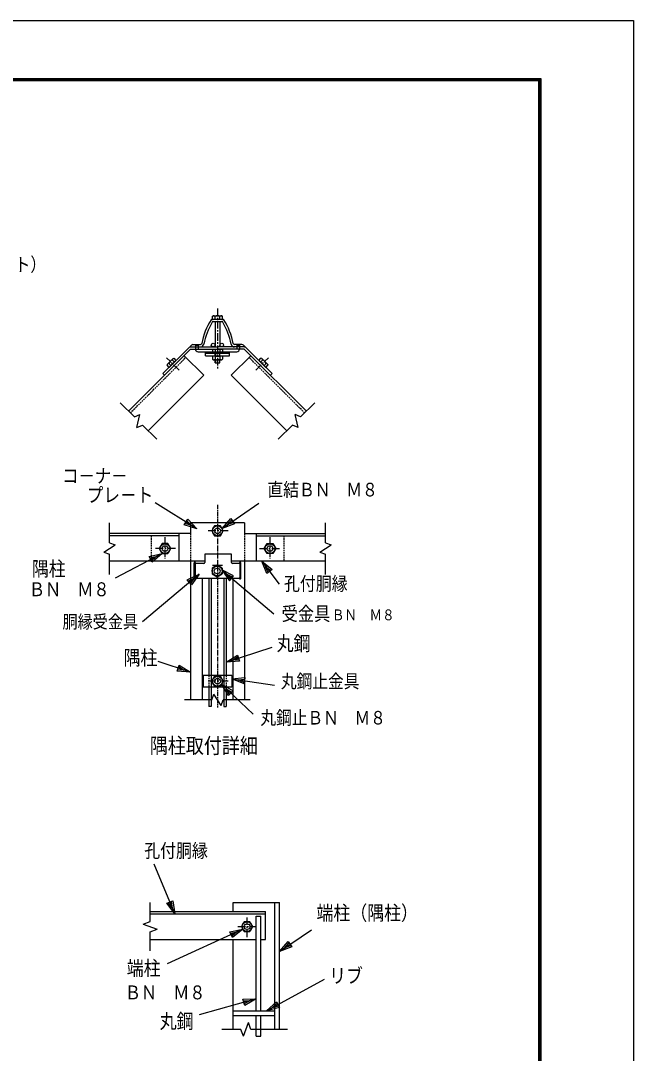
# Model space of a CAD drawing. Units: millimetres, scale not verified. Extents: x -4455 to 4455, y -3150 to 3150.
# Drawn here: x 2465 to 4455, y -206 to 3150 of the extents above; entities that cross this region are included whole.
import ezdxf
from ezdxf.enums import TextEntityAlignment as Align

# ---------------------------------------------------------------- set-up
doc = ezdxf.new("R2010")
doc.units = ezdxf.units.MM
doc.header["$LTSCALE"] = 20
for name, pattern in [('DASHED', [7.5, 6, -1.5]), ('USER1', [1.125, 0.75, -0.125, 0.125, -0.125]), ('USER2', [2, 1.25, -0.25, 0.25, -0.25]), ('USER3', [0.375, 0.25, -0.125])]:
    doc.linetypes.add(name, pattern=pattern)
for name, color, linetype, lineweight in [('0-0_1', 7, 'Continuous', 25), ('0-1_2', 7, 'Continuous', 25), ('0-2_0', 4, 'Continuous', 25), ('0-7_WAKU', 7, 'Continuous', 25)]:
    doc.layers.add(name, color=color, linetype=linetype, lineweight=lineweight)
doc.styles.add('ＭＳ ゴシック', font='')
doc.styles.get('ＭＳ ゴシック').set_extended_font_data('MS Gothic')

# ---------------------------------------------------------------- blocks, each defined once
blk = doc.blocks.new('C46')
at = {"layer": '0-0_1', "color": 4}
blk.add_line((149239.8, 63312.4), (147893.2, 66544.7), dxfattribs=at)
blk.add_lwpolyline([(149110.6, 64168.6), (149239.8, 63312.4), (148722.9, 64007.1)], close=True, dxfattribs=at)
blk.add_lwpolyline([(149013.7, 64128.2), (149078.3, 63700.1), (148819.8, 64047.5)], dxfattribs=at)
blk = doc.blocks.new('C49')
at = {"layer": '0-0_1', "color": 4}
blk.add_line((153663.4, 62317.5), (148739.3, 60062.2), dxfattribs=at)
blk.add_lwpolyline([(152812.2, 62158.7), (153663.4, 62317.5), (152987.1, 61776.8)], close=True, dxfattribs=at)
blk.add_lwpolyline([(152855.9, 62063.2), (153281.5, 62142.6), (152943.4, 61872.3)], dxfattribs=at)
blk = doc.blocks.new('C48')
at = {"layer": '0-0_1', "color": 4}
blk.add_line((154537.7, 57803.2), (150827.6, 56757.6), dxfattribs=at)
blk.add_lwpolyline([(153672.3, 57777.5), (154537.7, 57803.2), (153786.2, 57373.2)], close=True, dxfattribs=at)
blk.add_lwpolyline([(153700.8, 57676.4), (154133.5, 57689.3), (153757.7, 57474.3)], dxfattribs=at)
blk = doc.blocks.new('C47')
at = {"layer": '0-0_1', "color": 4}
blk.add_line((155209.2, 57012.4), (158967.7, 59078.5), dxfattribs=at)
blk.add_lwpolyline([(156046.5, 57233.1), (155209.2, 57012.4), (155844.1, 57601.1)], close=True, dxfattribs=at)
blk.add_lwpolyline([(155995.9, 57325.1), (155577.3, 57214.8), (155894.7, 57509.1)], dxfattribs=at)
blk = doc.blocks.new('C50')
at = {"layer": '0-0_1', "color": 4}
blk.add_line((156037.7, 60874.7), (158113.3, 62287.1), dxfattribs=at)
blk.add_lwpolyline([(156850.4, 61173.6), (156037.7, 60874.7), (156614.1, 61520.9)], close=True, dxfattribs=at)
blk.add_lwpolyline([(156791.3, 61260.4), (156385, 61111), (156673.1, 61434.1)], dxfattribs=at)
blk = doc.blocks.new('C61')
at = {"layer": '0-0_1', "color": 4}
blk.add_line((147929, 89326), (145433.4, 86952.5), dxfattribs=at)
blk.add_lwpolyline([(147175.6, 88899.2), (147929, 89326), (147465.1, 88594.9)], close=True, dxfattribs=at)
blk.add_lwpolyline([(147248, 88823.2), (147624.7, 89036.5), (147392.7, 88671)], dxfattribs=at)
blk = doc.blocks.new('C57')
at = {"layer": '0-0_1', "color": 4}
blk.add_line((152102.2, 84612), (155089.1, 85592.4), dxfattribs=at)
blk.add_lwpolyline([(152965.8, 84674.4), (152102.2, 84612), (152834.8, 85073.5)], close=True, dxfattribs=at)
blk.add_lwpolyline([(152933, 84774.2), (152501.2, 84742.9), (152867.5, 84973.7)], dxfattribs=at)
blk = doc.blocks.new('C59')
at = {"layer": '0-0_1', "color": 4}
blk.add_line((151790.7, 80814.7), (154604.2, 80500.2), dxfattribs=at)
blk.add_lwpolyline([(152602.2, 80512.7), (151790.7, 80814.7), (152648.9, 80930.1)], close=True, dxfattribs=at)
blk.add_lwpolyline([(152613.9, 80617), (152208.1, 80768.1), (152637.2, 80825.7)], dxfattribs=at)
blk = doc.blocks.new('C60')
at = {"layer": '0-0_1', "color": 4}
blk.add_line((149771.7, 81596.7), (147678.7, 82303.1), dxfattribs=at)
blk.add_lwpolyline([(149042.9, 82064.3), (149771.7, 81596.7), (148908.6, 81666.3)], close=True, dxfattribs=at)
blk.add_lwpolyline([(149009.3, 81964.8), (149373.7, 81731), (148942.2, 81765.8)], dxfattribs=at)
blk = doc.blocks.new('C58')
at = {"layer": '0-0_1', "color": 4}
blk.add_line((152432.7, 81393.2), (154867.7, 82777.5), dxfattribs=at)
blk.add_lwpolyline([(153266.7, 81625.8), (152432.7, 81393.2), (153059.1, 81990.9)], close=True, dxfattribs=at)
blk.add_lwpolyline([(153214.8, 81717), (152797.8, 81600.8), (153111, 81899.6)], dxfattribs=at)
blk = doc.blocks.new('C55')
at = {"layer": '0-0_1', "color": 4}
blk.add_line((151826.1, 90932.7), (154214.1, 92582.3), dxfattribs=at)
blk.add_lwpolyline([(152636.6, 91237.4), (151826.1, 90932.7), (152397.9, 91582.9)], close=True, dxfattribs=at)
blk.add_lwpolyline([(152576.9, 91323.8), (152171.7, 91171.4), (152457.6, 91496.6)], dxfattribs=at)
blk = doc.blocks.new('C62')
at = {"layer": '0-0_1', "color": 4}
blk.add_line((150198, 90916.6), (147478.4, 92614), dxfattribs=at)
blk.add_lwpolyline([(149596.6, 91539.5), (150198, 90916.6), (149374.2, 91183.2)], close=True, dxfattribs=at)
blk.add_lwpolyline([(149541, 91450.4), (149841.7, 91138.9), (149429.8, 91272.2)], dxfattribs=at)
blk = doc.blocks.new('C56')
at = {"layer": '0-0_1', "color": 4}
blk.add_line((154403.9, 88812.4), (155542.3, 87321.5), dxfattribs=at)
blk.add_lwpolyline([(154746.8, 88017.4), (154403.9, 88812.4), (155080.6, 88272.3)], close=True, dxfattribs=at)
blk.add_lwpolyline([(154830.2, 88081.1), (154658.8, 88478.6), (154997.1, 88208.5)], dxfattribs=at)

msp = doc.modelspace()

# ---------------------------------------------------------------- linework, layer by layer
at = {"layer": '0-0_1', "color": 4, "linetype": 'USER2'}
for p, q in [((3104.34, 2214.59), (3104.34, 2018.34)), ((2979.65, 2013.84), (2938.79, 2054.7)), ((3229.04, 2013.84), (3269.9, 2054.7)), ((3138.58, 1492.22), (3070.63, 1492.22)), ((2933.8, 1471.55), (2933.8, 1401.22)), ((3274.88, 1471.55), (3274.88, 1401.22)), ((2968.04, 1434.28), (2900.09, 1434.28)), ((3240.65, 1434.28), (3308.6, 1434.28)), ((3138.58, 1003.03), (3070.63, 1003.03)), ((3200.46, 171.44), (3200.46, 235.53)), ((3170.46, 205.53), (3230.46, 205.53))]:
    msp.add_line(p, q, dxfattribs=at)
at = {"layer": '0-0_1'}
for p, q in [((3090.49, 2172.32), (3118.2, 2172.32)), ((3096.28, 2172.32), (3096.28, 2089.82)), ((3112.41, 2172.32), (3112.41, 2089.82)), ((2815.7, 1880.8), (3017.23, 2082.32)), ((2927.07, 2002.77), (3014.12, 2089.82)), ((3014.12, 2089.82), (3104.34, 2089.82)), ((3016.68, 2092.38), (3019.43, 2095.13)), ((3017.23, 2082.32), (3104.34, 2082.32)), ((3024.73, 2097.32), (3049.05, 2097.32)), ((3194.56, 2089.82), (3104.34, 2089.82)), ((3191.46, 2082.32), (3104.34, 2082.32)), ((3183.96, 2097.32), (3159.64, 2097.32)), ((3192, 2092.38), (3189.26, 2095.13)), ((3392.98, 1880.8), (3191.46, 2082.32)), ((3281.61, 2002.77), (3194.56, 2089.82)), ((3059.66, 1997.47), (2996.02, 2061.11)), ((3149.03, 1997.47), (3212.67, 2061.11)), ((2879.34, 1817.16), (3059.66, 1997.47)), ((2932.38, 1997.47), (2927.08, 2002.77)), ((3329.34, 1817.16), (3149.03, 1997.47)), ((3276.31, 1997.47), (3281.61, 2002.77)), ((3192.38, 1518.41), (3016.31, 1518.41)), ((3016.31, 1518.41), (3016.31, 1483.03)), ((3192.38, 1518.41), (3192.38, 1483.03)), ((3192.38, 1518.41), (3192.38, 1483.03)), ((3016.31, 1483.03), (2753.8, 1483.03)), ((2978.81, 1483.03), (2978.8, 1393.03)), ((3113.66, 1508.35), (3095.03, 1508.35)), ((3122.97, 1492.22), (3113.66, 1508.35)), ((3113.66, 1476.09), (3122.97, 1492.22)), ((3192.38, 1483.03), (3454.88, 1483.03)), ((3229.88, 1483.03), (3229.89, 1393.03)), ((2978.81, 1475.53), (2753.8, 1475.53)), ((2924.49, 1450.41), (2915.18, 1434.28)), ((2943.12, 1450.41), (2924.49, 1450.41)), ((2952.43, 1434.28), (2943.12, 1450.41)), ((3095.03, 1476.09), (3113.66, 1476.09)), ((3229.88, 1475.53), (3454.88, 1475.53)), ((3256.26, 1434.28), (3265.57, 1450.41)), ((3265.57, 1450.41), (3284.2, 1450.41)), ((3284.2, 1450.41), (3293.51, 1434.28)), ((2943.12, 1418.15), (2952.43, 1434.28)), ((3293.51, 1434.28), (3284.2, 1418.15)), ((3063.45, 1393.03), (2753.8, 1393.03)), ((3016.3, 1393.03), (3016.31, 943.03)), ((3103.4, 1380.05), (3087.27, 1370.74)), ((3119.52, 1370.74), (3103.4, 1380.05)), ((3454.88, 1393.03), (3149.87, 1393.03)), ((3192.38, 1393.03), (3192.38, 943.03)), ((3087.27, 1352.11), (3103.4, 1342.8)), ((3103.4, 1342.8), (3119.52, 1352.11)), ((3054.87, 1338.3), (3054.87, 943.03)), ((3075.86, 1338.3), (3075.86, 1022.07)), ((3083.36, 1338.3), (3083.36, 920.53)), ((3125.33, 1338.3), (3125.33, 920.53)), ((3132.83, 1338.3), (3132.83, 1022.07)), ((3153.82, 1338.3), (3153.82, 943.03)), ((3150.72, 1022.07), (3057.97, 1022.07)), ((3057.97, 1022.07), (3057.97, 983.99)), ((3113.66, 1019.16), (3095.03, 1019.16)), ((3122.97, 1003.03), (3113.66, 1019.16)), ((3150.72, 1022.07), (3150.72, 983.99)), ((3150.72, 983.99), (3057.97, 983.99)), ((3075.86, 983.99), (3075.86, 920.53)), ((3095.03, 986.9), (3113.66, 986.9)), ((3113.66, 986.9), (3122.97, 1003.03)), ((3132.83, 983.99), (3132.83, 920.53)), ((3083.36, 920.53), (3075.86, 920.53)), ((3125.33, 920.53), (3132.83, 920.53)), ((3155.46, 284.28), (3305.46, 284.28)), ((3155.46, 254.28), (3155.46, 284.28)), ((3290.46, -128.22), (3290.46, 284.28)), ((3305.46, -128.22), (3305.46, 284.28)), ((2885.46, 254.28), (3260.46, 254.28)), ((2885.46, 246.78), (3260.46, 246.78)), ((3230.46, -68.22), (3230.46, 239.28)), ((3230.46, 239.28), (3245.46, 239.28)), ((3245.46, -68.22), (3245.46, 239.28)), ((3260.46, 164.28), (3260.46, 254.28)), ((3191.15, 221.66), (3181.84, 205.53)), ((3181.84, 205.53), (3191.15, 189.4)), ((3209.77, 221.66), (3191.15, 221.66)), ((3219.09, 205.53), (3209.77, 221.66)), ((3209.77, 189.4), (3219.09, 205.53)), ((3191.15, 189.4), (3209.77, 189.4)), ((2885.46, 164.28), (3230.46, 164.28)), ((3155.46, -128.22), (3155.46, 164.28)), ((3245.46, 164.28), (3260.46, 164.28)), ((3155.46, -68.22), (3290.46, -68.22)), ((3155.46, -83.22), (3290.46, -83.22)), ((3230.46, -150.72), (3230.46, -83.22)), ((3245.46, -150.72), (3245.46, -83.22)), ((3230.46, -150.72), (3245.46, -150.72))]:
    msp.add_line(p, q, dxfattribs=at)
at = {"layer": '0-0_1', "linetype": 'USER3'}
for p, q in [((2821.36, 1875.14), (3001.67, 2055.45)), ((3387.33, 1875.14), (3207.01, 2055.45)), ((3016.31, 1483.03), (3016.3, 1393.03)), ((3192.38, 1483.03), (3192.39, 1393.03)), ((2888.8, 1475.53), (2888.81, 1393.03)), ((3319.89, 1475.53), (3319.88, 1393.03)), ((3075.86, 1022.07), (3075.86, 983.99)), ((3132.83, 1022.07), (3132.83, 983.99))]:
    msp.add_line(p, q, dxfattribs=at)
at = {"layer": '0-0_1', "color": 4}
for p, q in [((3097.86, 2061.07), (3097.86, 2059.2)), ((3097.86, 2048.17), (3097.86, 2037.95)), ((3097.87, 2069.42), (3097.87, 2059.2)), ((3110.83, 2069.42), (3110.83, 2059.2)), ((3110.83, 2061.07), (3110.83, 2059.2)), ((3110.83, 2048.17), (3110.83, 2037.95)), ((2834.36, 1862.15), (2788.04, 1908.46)), ((3374.33, 1862.15), (3420.65, 1908.46)), ((2834.36, 1862.15), (2852.32, 1870.52)), ((2842.73, 1827.43), (2852.32, 1870.52)), ((3374.33, 1862.15), (3356.37, 1870.52)), ((3365.96, 1827.43), (3356.37, 1870.52)), ((2842.73, 1827.43), (2860.69, 1835.81)), ((2907.01, 1789.49), (2860.69, 1835.81)), ((3301.68, 1789.49), (3348, 1835.81)), ((3365.96, 1827.43), (3348, 1835.81)), ((2753.8, 1452.9), (2753.8, 1518.41)), ((3454.88, 1452.9), (3454.88, 1518.41)), ((2735.18, 1422.44), (2772.43, 1446.13)), ((2753.8, 1452.9), (2772.43, 1446.13)), ((3436.26, 1422.44), (3473.51, 1446.13)), ((3454.89, 1452.9), (3473.51, 1446.13)), ((2735.18, 1422.44), (2753.8, 1415.66)), ((2753.81, 1350.16), (2753.8, 1415.66)), ((3436.26, 1422.44), (3454.88, 1415.66)), ((3454.88, 1350.16), (3454.88, 1415.66)), ((3044.99, 1351.45), (2861.32, 1196.36)), ((3006.12, 1332.38), (3044.99, 1351.45)), ((3044.99, 1351.45), (3019.67, 1316.34)), ((3117.99, 1364.84), (3287.06, 1222.08)), ((3117.99, 1364.84), (3143.31, 1329.72)), ((3156.85, 1345.77), (3117.99, 1364.84)), ((3134.03, 1351.29), (3146.7, 1333.73)), ((3153.47, 1341.76), (3134.03, 1351.29)), ((3143.31, 1329.72), (3156.85, 1345.77)), ((3019.67, 1316.34), (3006.12, 1332.38)), ((3085.72, 943.03), (2997.68, 943.03)), ((3085.72, 943.03), (3092.5, 961.65)), ((3116.19, 924.41), (3092.5, 961.65)), ((3116.19, 924.41), (3122.97, 943.03)), ((3211.01, 943.03), (3122.97, 943.03)), ((2862.96, 213.72), (2907.96, 197.34)), ((3180.33, -128.22), (3117.96, -128.22)), ((3188.52, -150.72), (3180.33, -128.22)), ((3188.52, -150.72), (3204.9, -105.72)), ((3213.09, -128.22), (3204.9, -105.72)), ((3331.55, -128.22), (3213.09, -128.22))]:
    msp.add_line(p, q, dxfattribs=at)
at = {"layer": '0-0_1', "color": 4, "linetype": 'USER1'}
msp.add_line((3104.34, 1576.92), (3104.34, 917.57), dxfattribs=at)
at = {"layer": '0-0_1'}
for points in [[(3095.03, 1508.35), (3085.72, 1492.22), (3095.03, 1476.09)], [(2915.18, 1434.28), (2924.49, 1418.15), (2943.12, 1418.15)], [(3284.2, 1418.15), (3265.57, 1418.15), (3256.26, 1434.28)], [(3095.03, 1019.16), (3085.72, 1003.03), (3095.03, 986.9)]]:
    msp.add_lwpolyline(points, dxfattribs=at)
at = {"layer": '0-0_1', "color": 4}
for points in [[(3009.51, 1328.37), (3028.94, 1337.9), (3016.28, 1320.35)], [(2862.96, 213.72), (2885.46, 221.91), (2885.46, 284.28)], [(2885.46, 126.78), (2885.46, 189.15), (2907.96, 197.34)]]:
    msp.add_lwpolyline(points, dxfattribs=at)
at = {"layer": '0-0_1'}
for centre, radius in [((3090.28, 2095.82), 6), ((3118.41, 2095.82), 6), ((3104.34, 1492.22), 16.13), ((3104.34, 1492.22), 9.31), ((2933.8, 1434.28), 16.13), ((2933.8, 1434.28), 9.31), ((3274.88, 1434.28), 16.13), ((3274.88, 1434.28), 9.31), ((3103.4, 1361.42), 16.13), ((3103.4, 1361.42), 9.31), ((3104.34, 1003.03), 16.13), ((3104.34, 1003.03), 9.31), ((3200.46, 205.53), 16.13), ((3200.46, 205.53), 9.31)]:
    msp.add_circle(centre, radius, dxfattribs=at)
for centre, radius, start, end in [((3288.68, 2052.51), 240.55, 148.58104, 168.48707), ((3288.68, 2052.51), 233.55, 149.70091, 168.60635), ((3086.82, 2175.82), 4, 90, 148.58096), ((3090.49, 2168.32), 4, 90, 149.70087), ((3118.2, 2168.32), 4, 30.29913, 90), ((2920.01, 2052.51), 233.55, 11.39365, 30.2991), ((3121.87, 2175.82), 4, 31.41901, 90), ((2920.01, 2052.51), 240.55, 11.5129, 31.41896), ((3017.75, 2091.32), 1.5, 134.99994, 270), ((3024.73, 2089.82), 7.5, 90, 134.99933), ((3048.95, 2100.82), 11, 270, 348.60635), ((3049.05, 2101.32), 4, 270, 348.48706), ((3159.74, 2100.82), 11, 191.39365, 270), ((3159.64, 2101.32), 4, 191.51291, 270), ((3183.96, 2089.82), 7.5, 45.0006, 90.00171), ((3190.94, 2091.32), 1.5, 270, 44.99997)]:
    msp.add_arc(centre, radius, start, end, dxfattribs=at)
at = {"layer": '0-1_2'}
for p, q in [((3090.37, 2191.12), (3088.2, 2189.87)), ((3088.2, 2179.82), (3088.2, 2189.87)), ((3090.37, 2191.12), (3118.32, 2191.12)), ((3096.27, 2179.82), (3096.27, 2189.87)), ((3112.41, 2179.82), (3112.41, 2189.87)), ((3118.32, 2191.12), (3120.48, 2189.87)), ((3120.48, 2179.82), (3120.48, 2189.87)), ((3086.82, 2179.82), (3121.87, 2179.82)), ((3088.22, 2082.32), (3120.47, 2082.32)), ((3088.22, 2082.32), (3088.22, 2070.67)), ((3096.28, 2082.32), (3096.28, 2070.67)), ((3112.41, 2082.32), (3112.41, 2070.67)), ((3120.47, 2082.32), (3120.47, 2070.67)), ((2941.02, 2032.7), (2960.79, 2052.47)), ((2964.6, 2040.3), (2957.49, 2047.41)), ((2960.79, 2052.47), (2963.2, 2053.11)), ((2970.31, 2046.01), (2963.2, 2053.11)), ((3090.38, 2069.42), (3088.22, 2070.67)), ((3088.22, 2061.07), (3088.22, 2049.42)), ((3088.22, 2061.07), (3096.29, 2061.07)), ((3090.38, 2048.17), (3088.22, 2049.42)), ((3090.38, 2069.42), (3118.31, 2069.42)), ((3090.38, 2048.17), (3118.31, 2048.17)), ((3096.28, 2061.07), (3096.28, 2049.42)), ((3096.28, 2059.2), (3096.28, 2061.07)), ((3096.28, 2037.95), (3096.28, 2048.17)), ((3096.29, 2059.2), (3096.29, 2069.42)), ((3096.29, 2059.2), (3112.41, 2059.2)), ((3112.41, 2059.2), (3112.41, 2069.42)), ((3112.41, 2061.07), (3112.41, 2049.42)), ((3112.41, 2061.07), (3120.47, 2061.07)), ((3112.41, 2037.95), (3112.41, 2048.17)), ((3118.31, 2069.42), (3120.47, 2070.67)), ((3118.31, 2048.17), (3120.47, 2049.42)), ((3120.47, 2061.07), (3120.47, 2049.42)), ((3238.38, 2046.01), (3245.49, 2053.11)), ((3244.09, 2040.3), (3251.19, 2047.41)), ((3247.9, 2052.47), (3245.49, 2053.11)), ((3267.67, 2032.7), (3247.9, 2052.47)), ((2941.02, 2032.7), (2940.37, 2030.29)), ((2947.48, 2023.18), (2940.37, 2030.29)), ((2953.19, 2028.89), (2946.08, 2035.99)), ((2947.48, 2023.18), (2970.31, 2046.01)), ((3096.28, 2037.95), (3112.41, 2037.95)), ((3261.21, 2023.18), (3238.38, 2046.01)), ((3255.5, 2028.89), (3262.61, 2035.99)), ((3261.21, 2023.18), (3268.31, 2030.29)), ((3267.67, 2032.7), (3268.31, 2030.29))]:
    msp.add_line(p, q, dxfattribs=at)
msp.add_lwpolyline([(3096.28, 2059.2), (3112.41, 2059.2), (3112.41, 2061.07)], dxfattribs=at)
for centre, radius, start, end in [((3090.37, 2176.53), 14.59, 66.11387, 90.00086), ((3104.35, 2164.51), 26.62, 72.35526, 107.65447), ((3118.32, 2176.53), 14.59, 90, 113.88469), ((2969.72, 2023.76), 26.62, 117.35547, 152.65443), ((2971.1, 2042.15), 14.59, 134.99962, 158.88499), ((3090.38, 2084), 14.58, 270, 293.8876), ((3090.38, 2062.75), 14.58, 270, 293.8876), ((3104.35, 2096.13), 26.71, 252.41254, 287.55459), ((3104.35, 2074.88), 26.71, 252.41254, 287.55459), ((3118.31, 2084), 14.58, 246.12651, 270), ((3118.31, 2062.75), 14.58, 246.12651, 270), ((3237.58, 2042.15), 14.59, 21.11494, 45.0003), ((3238.96, 2023.76), 26.62, 27.34549, 62.64445), ((2951.34, 2022.38), 14.59, 111.114, 135.00058), ((3257.35, 2022.38), 14.59, 44.99934, 68.88593)]:
    msp.add_arc(centre, radius, start, end, dxfattribs=at)
at = {"layer": '0-2_0', "color": 7, "linetype": 'DASHED'}
for p, q in [((3032.82, 2095.28), (3032.82, 2082.32)), ((3041.11, 2095.28), (3041.11, 2082.32)), ((3167.58, 2095.28), (3167.58, 2082.32)), ((3175.87, 2095.28), (3175.87, 2082.32)), ((3088.22, 2074.03), (3120.47, 2074.03)), ((3096.29, 2061.07), (3112.41, 2061.07))]:
    msp.add_line(p, q, dxfattribs=at)
at = {"layer": '0-2_0', "color": 7}
for p, q in [((3032.82, 2095.28), (3041.11, 2095.28)), ((3167.58, 2095.28), (3175.87, 2095.28)), ((3041.11, 2074.03), (3088.22, 2074.03)), ((3065.47, 2061.07), (3065.47, 2074.03)), ((3065.47, 2069.37), (3143.22, 2069.37)), ((3065.47, 2061.07), (3096.29, 2061.07)), ((3112.41, 2061.07), (3143.22, 2061.07)), ((3120.47, 2074.03), (3167.58, 2074.03)), ((3143.22, 2061.07), (3143.22, 2074.03)), ((3149.87, 1416.37), (3063.45, 1416.37)), ((3063.45, 1416.37), (3063.45, 1389.24)), ((3149.87, 1389.24), (3149.87, 1416.37)), ((3028.43, 1337.17), (3028.43, 1387.56)), ((3030.43, 1389.56), (3031.16, 1389.56)), ((3031.16, 1389.56), (3030.43, 1389.56)), ((3031.63, 1384.24), (3031.63, 1340.3)), ((3033.16, 1386.24), (3033.16, 1387.56)), ((3060.45, 1386.24), (3033.63, 1386.24)), ((3088.61, 1380.79), (3088.61, 1380.74)), ((3088.61, 1380.79), (3120.43, 1380.79)), ((3088.61, 1380.74), (3120.43, 1380.74)), ((3120.43, 1380.79), (3120.43, 1380.74)), ((3175.51, 1386.24), (3152.87, 1386.24)), ((3175.51, 1386.19), (3175.51, 1386.24)), ((3175.53, 1386.24), (3175.53, 1387.56)), ((3177.05, 1384.24), (3177.05, 1340.3)), ((3178.26, 1389.56), (3177.53, 1389.56)), ((3177.53, 1389.56), (3178.26, 1389.56)), ((3180.26, 1337.17), (3180.26, 1387.56)), ((3087.27, 1370.74), (3087.27, 1352.11)), ((3119.52, 1370.74), (3119.52, 1352.11)), ((3030.41, 1335.45), (3031.16, 1335.45)), ((3033.16, 1337.45), (3033.16, 1338.3)), ((3033.63, 1338.3), (3175.51, 1338.3)), ((3175.51, 1338.3), (3175.51, 1338.35)), ((3175.53, 1337.45), (3175.53, 1338.3)), ((3178.28, 1335.45), (3177.53, 1335.45))]:
    msp.add_line(p, q, dxfattribs=at)
for centre, radius, start, end in [((3041.11, 2082.32), 8.29, 180, 270), ((3167.58, 2082.32), 8.29, 270, 0), ((3030.43, 1387.56), 2, 90, 180), ((3031.16, 1387.56), 2, 0, 90), ((3033.63, 1384.24), 2, 90, 180), ((3060.45, 1389.24), 3, 270, 0), ((3152.87, 1389.24), 3, 180, 270), ((3175.05, 1384.24), 2, 0, 90), ((3177.53, 1387.56), 2, 90, 180), ((3178.26, 1387.56), 2, 0, 90), ((3030.41, 1337.45), 2, 188.18645, 270), ((3031.16, 1337.45), 2, 270, 0), ((3033.63, 1340.3), 2, 180, 270), ((3175.05, 1340.3), 2, 270, 0), ((3177.53, 1337.45), 2, 180, 270), ((3178.28, 1337.45), 2, 270, 351.81355)]:
    msp.add_arc(centre, radius, start, end, dxfattribs=at)
at = {"layer": '0-7_WAKU', "color": 3}
msp.add_lwpolyline([(-4455, 3150), (4455, 3150), (4455, -3150), (-4455, -3150)], close=True, dxfattribs=at)
at = {"layer": '0-7_WAKU'}
for points in [[(-4155, 2962.5), (4155, 2962.5), (4155, -2962.5), (-4155, -2962.5)], [(-4153.13, 2960.62), (4153.12, 2960.62), (4153.12, -2960.63), (-4153.13, -2960.63)], [(-4151.25, 2958.75), (4151.25, 2958.75), (4151.25, -2958.75), (-4151.25, -2958.75)], [(-4149.38, 2956.87), (4149.37, 2956.87), (4149.37, -2956.88), (-4149.38, -2956.88)], [(-4147.5, 2955), (4147.5, 2955), (4147.5, -2955), (-4147.5, -2955)]]:
    msp.add_lwpolyline(points, close=True, dxfattribs=at)

# ---------------------------------------------------------------- block references
at = {"layer": '0-2_0', "xscale": 0.05, "yscale": 0.05}
for name, p in [('C62', (-4472.28, -3047.59)), ('C55', (-4472.28, -3047.59)), ('C56', (-4472.28, -3047.59)), ('C57', (-4472.28, -3165.51)), ('C60', (-4472.28, -3047.59)), ('C46', (-4496.43, -2918.84)), ('C49', (-4496.43, -2918.84)), ('C50', (-4496.43, -2918.84)), ('C47', (-4496.43, -2918.84)), ('C48', (-4496.43, -2918.84))]:
    msp.add_blockref(name, p, dxfattribs=at)
for name, p, rotation in [('C61', (-5399.49, -899.03), 344.43451), ('C58', (-5363.93, 2479.09), 322.11462), ('C59', (-5375.8, 2333.49), 323.00048)]:
    msp.add_blockref(name, p, dxfattribs=dict(at, rotation=rotation))

# ---------------------------------------------------------------- texts
at = {"layer": '0-0_1', "color": 4, "style": 'ＭＳ ゴシック', "width": 0.85}
for s, height, p in [('胴縁ＢＮ\u3000Ｍ８（袋ナット）', 44.37, (1879.32, 2322.18)), ('コ－ナ－', 45.89, (2599.45, 1633.96)), ('直結ＢＮ\u3000Ｍ８', 44.2, (3266.49, 1590.54)), ('プレ－ト', 46.63, (2679.56, 1571.1)), ('隅柱', 47.36, (2501.42, 1330.78)), ('孔付胴縁', 44.57, (3320.34, 1284.71)), ('ＢＮ\u3000Ｍ８', 45.16, (2491.93, 1265.85)), ('受金具', 45.45, (3312.77, 1186.42)), ('胴縁受金具', 42.29, (2601.1, 1162.77)), ('ＢＮ\u3000Ｍ８', 35.18, (3475.8, 1190.64)), ('丸鋼', 47.36, (3296.53, 1088.26)), ('隅柱', 47.36, (2799.36, 1041.7)), ('丸鋼止金具', 44.05, (3310.12, 967.94)), ('丸鋼止ＢＮ\u3000Ｍ８', 43.92, (3243.86, 849.36)), ('隅柱取付詳細', 50.44, (2884.47, 753.33)), ('孔付胴縁', 44.57, (2866.36, 416.94)), ('端柱（隅柱）', 47.36, (3425.96, 212.33)), ('端柱', 47.36, (2809.71, 32.59)), ('リブ', 47.36, (3466.97, 8.23)), ('ＢＮ\u3000Ｍ８', 45.16, (2803.45, -44.27)), ('丸鋼', 47.36, (2916.74, -139.57))]:
    msp.add_text(s, height=height, dxfattribs=at).set_placement(p, align=Align.BOTTOM_LEFT)

doc.saveas('drawing.dxf')
